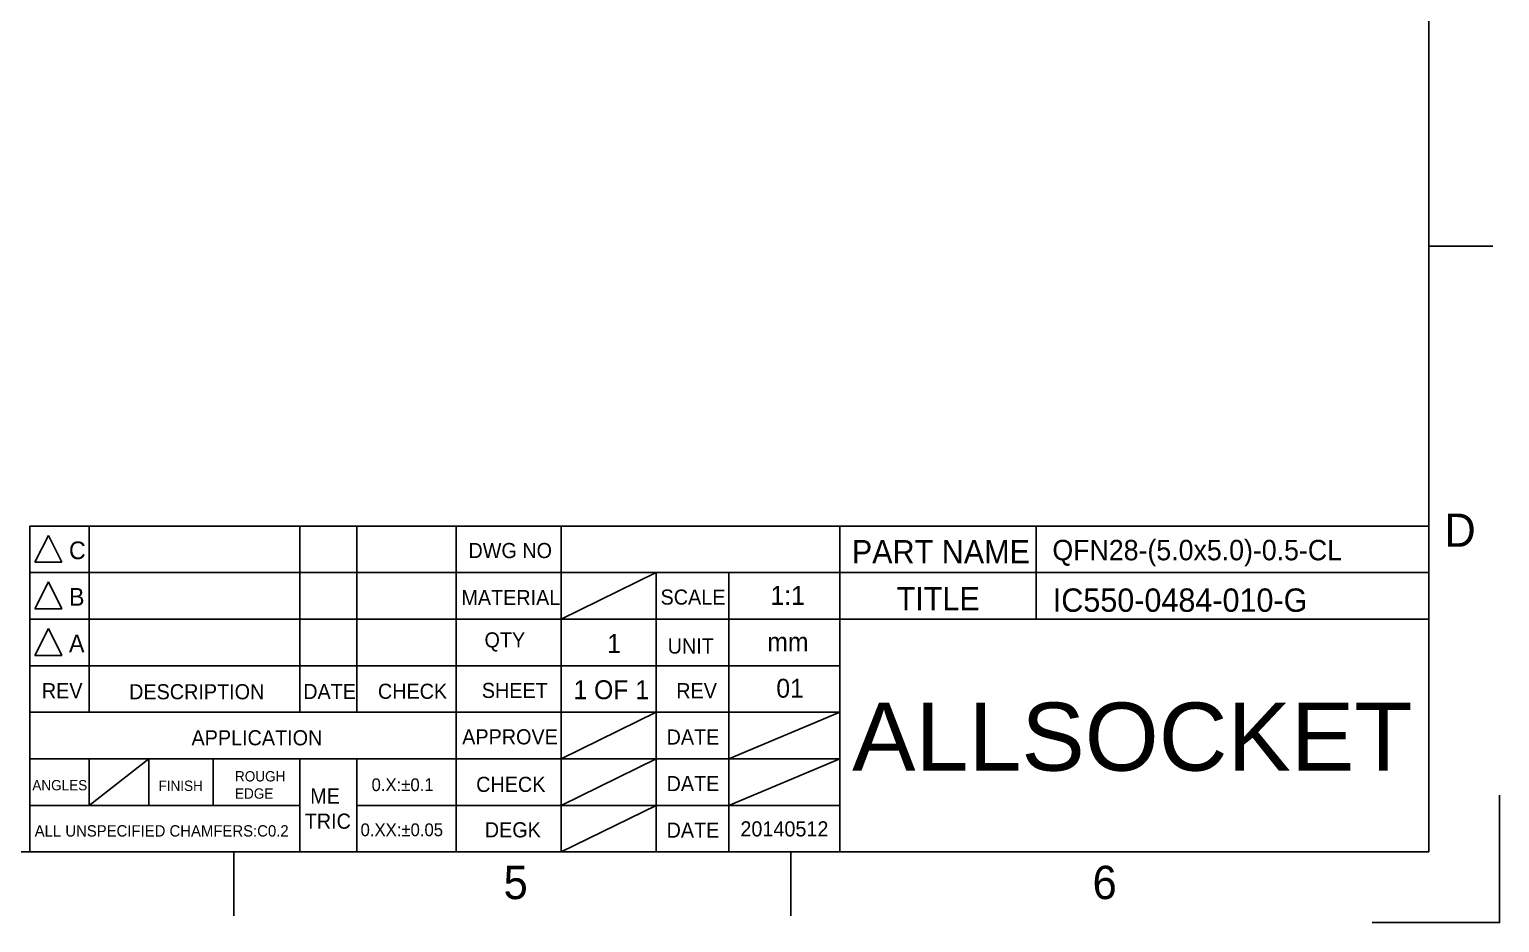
# Model space of a CAD drawing. Header units: millimetres. Extents: x 1647 to 1754, y -277 to -202.
# Drawn here: x 1711.25 to 1754.43, y -277.24 to -251 of the extents above; entities that cross this region are included whole.
import ezdxf

# ---------------------------------------------------------------- set-up
doc = ezdxf.new("R2010")
doc.units = ezdxf.units.MM
doc.header["$LTSCALE"] = 30.734
doc.layers.get('0').update_dxf_attribs({"linetype": 'CONTINUOUS'})
doc.layers.add('DIM', color=3, linetype='CONTINUOUS')
doc.layers.add('TuKuang', color=7, linetype='CONTINUOUS')
doc.styles.add('1', font='romans.shx', dxfattribs={"height": 2.5})
doc.styles.add('2', font='romans.shx', dxfattribs={"bigfont": 'bigfont.shx'})
doc.styles.add('GB', font='', dxfattribs={"height": 4})
doc.styles.add('ROMANS', font='romans.shx')
doc.styles.get('GB').set_extended_font_data('KaiTi_GB2312')

# ---------------------------------------------------------------- blocks, each defined once
blk = doc.blocks.new('asdf456')
at = {"layer": 'TuKuang', "color": 8}
for p, q in [((1548.39, 152.964), (1548.39, 15.774)), ((1548.39, 50.071), (1552, 50.071)), ((1548.39, 15.774), (1350.046, 15.774)), ((1480.748, 15.774), (1480.748, 12.163)), ((1512.277, 15.774), (1512.277, 12.163))]:
    blk.add_line(p, q, dxfattribs=at)
blk.add_lwpolyline([(1552.39, 18.994), (1552.39, 11.774), (1545.169, 11.774)], dxfattribs=at)
at = {"color": 8, "char_height": 1.88441, "attachment_point": 1, "style": '1'}
for s, insert, width in [('{\\f@Gulim|b0|i0|c134|p34;D}', (1549.26, 34.929), 9.04157), ('{\\f@Gulim|b0|i0|c134|p34;5}', (1496.016, 14.989), 8.30081), ('{\\f@Gulim|b0|i0|c134|p34;6}', (1529.351, 14.989), 8.30081)]:
    blk.add_mtext(s, dxfattribs=dict(at, insert=insert, width=width))

msp = doc.modelspace()

# ---------------------------------------------------------------- linework, layer by layer
at = {"color": 8, "lineweight": 25, "ltscale": 10}
for p, q in [((1711.409, -266.653), (1711.803, -265.864)), ((1711.803, -265.864), (1712.198, -266.653)), ((1711.409, -268.02), (1711.803, -267.232)), ((1711.803, -267.232), (1712.198, -268.02)), ((1711.409, -269.393), (1711.803, -268.604)), ((1711.803, -268.604), (1712.198, -269.393))]:
    msp.add_line(p, q, dxfattribs=at)
at = {"color": 8}
for p, q in [((1713.002, -265.592), (1713.002, -271.061)), ((1719.19, -265.592), (1719.19, -271.061)), ((1720.867, -265.592), (1720.867, -271.061)), ((1723.782, -265.592), (1723.782, -275.163)), ((1726.865, -265.592), (1726.865, -275.163)), ((1735.051, -275.163), (1735.051, -265.592)), ((1740.814, -265.592), (1740.814, -268.327)), ((1752.351, -266.959), (1711.26, -266.959)), ((1726.865, -268.327), (1729.654, -266.959)), ((1729.654, -266.959), (1729.654, -275.163)), ((1731.791, -266.959), (1731.791, -275.163)), ((1723.782, -268.327), (1711.26, -268.327)), ((1752.351, -268.327), (1723.782, -268.327)), ((1735.051, -269.694), (1711.26, -269.694)), ((1735.051, -271.061), (1711.26, -271.061)), ((1726.865, -272.429), (1729.654, -271.061)), ((1731.791, -272.429), (1735.051, -271.061)), ((1735.051, -272.429), (1711.26, -272.429)), ((1713.002, -272.429), (1713.002, -273.796)), ((1713.002, -273.796), (1714.754, -272.429)), ((1714.754, -272.429), (1714.754, -273.796)), ((1716.638, -272.429), (1716.638, -273.796)), ((1719.19, -272.429), (1719.19, -275.163)), ((1720.867, -272.429), (1720.867, -275.163)), ((1726.865, -273.796), (1729.654, -272.429)), ((1731.791, -273.796), (1735.051, -272.429)), ((1719.19, -273.796), (1711.26, -273.796)), ((1735.051, -273.796), (1720.867, -273.796)), ((1726.865, -275.163), (1729.654, -273.796))]:
    msp.add_line(p, q, dxfattribs=at)
msp.add_lwpolyline([(1752.351, -275.163), (1752.351, -265.592), (1711.26, -265.592), (1711.26, -275.163)], close=True, dxfattribs=at)
at = {"color": 8, "lineweight": 25, "ltscale": 10}
for points in [[(1712.198, -266.653), (1711.409, -266.653)], [(1712.198, -268.02), (1711.409, -268.02)], [(1712.198, -269.393), (1711.409, -269.393)]]:
    msp.add_lwpolyline(points, dxfattribs=at)
at = {"layer": 'TuKuang', "color": 8}
msp.add_lwpolyline([(1707.355, -275.163), (1751.631, -275.163)], dxfattribs=at)

# ---------------------------------------------------------------- block references
at = {"xscale": 0.518942464007705, "yscale": 0.518942464007705, "zscale": 0.518942464007705}
msp.add_blockref('asdf456', (948.826, -283.349), dxfattribs=at)

# ---------------------------------------------------------------- texts
at = {"color": 8, "lineweight": 25, "ltscale": 10, "char_height": 0.52053, "width": 0.67136, "attachment_point": 1, "style": '2'}
for s, insert in [('{\\f@Gulim|b0|i0|c134|p34;C}', (1712.408, -266.043)), ('{\\f@Gulim|b0|i0|c134|p34;B}', (1712.408, -267.41)), ('{\\f@Gulim|b0|i0|c134|p34;A}', (1712.408, -268.778))]:
    msp.add_mtext(s, dxfattribs=dict(at, insert=insert))
at = {"color": 0, "linetype": 'ByBlock', "insert": (1735.409, -270.777), "char_height": 2, "attachment_point": 1, "style": 'ROMANS'}
msp.add_mtext_dynamic_manual_height_columns('{\\fSansSerif|b0|i0|c2|p2;ALLSOCKET}', width=14.96325, gutter_width=2.25, heights=[0], dxfattribs=at)
at = {"layer": 'DIM', "color": 8, "linetype": 'ByBlock', "lineweight": 25, "attachment_point": 7, "style": 'GB'}
for s, insert, char_height, width in [('{\\f@Gulim|b0|i0|c134|p34;QFN28-(5.0x5.0)-0.5-CL}', (1741.293, -266.777), 0.6, 3.05386), ('{\\f@Gulim|b0|i0|c134|p34;DWG NO}', (1724.141, -266.538), 0.44422, 3.71193), ('{\\f@Gulim|b0|i0|c134|p34;PART NAME}', (1735.401, -266.688), 0.68553, 5.51269), ('{\\f@Gulim|b0|i0|c134|p34;MATERIAL}', (1723.933, -267.914), 0.44422, 1.55685), ('{\\f@Gulim|b0|i0|c134|p34;SCALE}', (1729.783, -267.905), 0.44422, 1.55685), ('{\\f@Gulim|b0|i0|c134|p34;1:1}', (1733.012, -267.905), 0.55528, 1.33831), ('{\\f@Gulim|b0|i0|c134|p34;TITLE}', (1736.718, -268.064), 0.68553, 3.05386), ('{\\f@Gulim|b0|i0|c134|p34;IC550-0484-010-G}', (1741.304, -268.119), 0.68553, 3.05386), ('{\\f@Gulim|b0|i0|c134|p34;  QTY}', (1724.289, -269.279), 0.44422, 1.55685), ('{\\f@Gulim|b0|i0|c134|p34;1}', (1728.217, -269.317), 0.55528, 0.96925), ('{\\f@Gulim|b0|i0|c134|p34;UNIT}', (1729.992, -269.344), 0.44422, 1.55685), ('{\\f@Gulim|b0|i0|c134|p34;mm}', (1732.919, -269.272), 0.55528, 1.33831), ('{\\f@Gulim|b0|i0|c134|p34;REV}', (1711.611, -270.649), 0.44422, 1.55685), ('{\\f@Gulim|b0|i0|c134|p34;DESCRIPTION}', (1714.174, -270.686), 0.44422, 1.55685), ('{\\f@Gulim|b0|i0|c134|p34;DATE}', (1719.288, -270.672), 0.44422, 1.55685), ('{\\f@Gulim|b0|i0|c134|p34;CHECK}', (1721.482, -270.672), 0.44422, 1.55685), ('{\\f@Gulim|b0|i0|c134|p34;SHEET}', (1724.533, -270.647), 0.44422, 1.55685), ('{\\f@Gulim|b0|i0|c134|p34;1 OF 1}', (1727.225, -270.684), 0.55528, 2.60519), ('{\\f@Gulim|b0|i0|c134|p34;REV}', (1730.244, -270.649), 0.44422, 1.55685), ('{\\f@Gulim|b0|i0|c134|p34;01}', (1733.183, -270.64), 0.55528, 1.33831), ('{\\f@Gulim|b0|i0|c134|p34;APPLICATION}', (1716.006, -272.038), 0.44422, 1.55685), ('{\\f@Gulim|b0|i0|c134|p34;APPROVE}', (1723.957, -272.01), 0.44422, 1.55685), ('{\\f@Gulim|b0|i0|c134|p34;DATE}', (1729.96, -272.01), 0.44422, 1.55685), ('{\\f@Gulim|b0|i0|c134|p34;ROUGH \\PEDGE}', (1717.284, -273.604), 0.30385, 1.22829), ('{\\f@Gulim|b0|i0|c134|p34; ME\\PTRIC}', (1719.332, -274.488), 0.44422, 1.55685), ('{\\f@Gulim|b0|i0|c134|p34;0.X:%%P0.1}', (1721.295, -273.382), 0.37481, 2.52294), ('{\\f@Gulim|b0|i0|c134|p34;CHECK}', (1724.367, -273.407), 0.44422, 1.55685), ('{\\f@Gulim|b0|i0|c134|p34;DATE}', (1729.96, -273.378), 0.44422, 1.55685), ('{\\f@Gulim|b0|i0|c134|p34;0.XX:%%P0.05}', (1720.972, -274.706), 0.37481, 2.81226), ('{\\f@Gulim|b0|i0|c134|p34;DEGK}', (1724.621, -274.742), 0.44422, 1.55685), ('{\\f@Gulim|b0|i0|c134|p34;DATE}', (1729.96, -274.745), 0.44422, 1.55685), ('{\\f@Gulim|b0|i0|c134|p34;20140512}', (1732.128, -274.715), 0.44422, 1.28893)]:
    msp.add_mtext(s, dxfattribs=dict(at, insert=insert, char_height=char_height, width=width))
at = {"layer": 'DIM', "color": 8, "linetype": 'ByBlock', "lineweight": 9, "attachment_point": 7, "style": 'GB'}
for s, insert, char_height, width in [('{\\f@Gulim|b0|i0|c134|p34;ANGLES}', (1711.331, -273.359), 0.30385, 1.647), ('{\\f@Gulim|b0|i0|c134|p34;FINISH}', (1715.037, -273.376), 0.30385, 1.42111), ('{\\f@Gulim|b0|i0|c134|p34;\\C8;ALL UNSPECIFIED CHAMFERS:C0.2}', (1711.4, -274.717), 0.33423, 7.928)]:
    msp.add_mtext(s, dxfattribs=dict(at, insert=insert, char_height=char_height, width=width))

doc.saveas('drawing.dxf')
